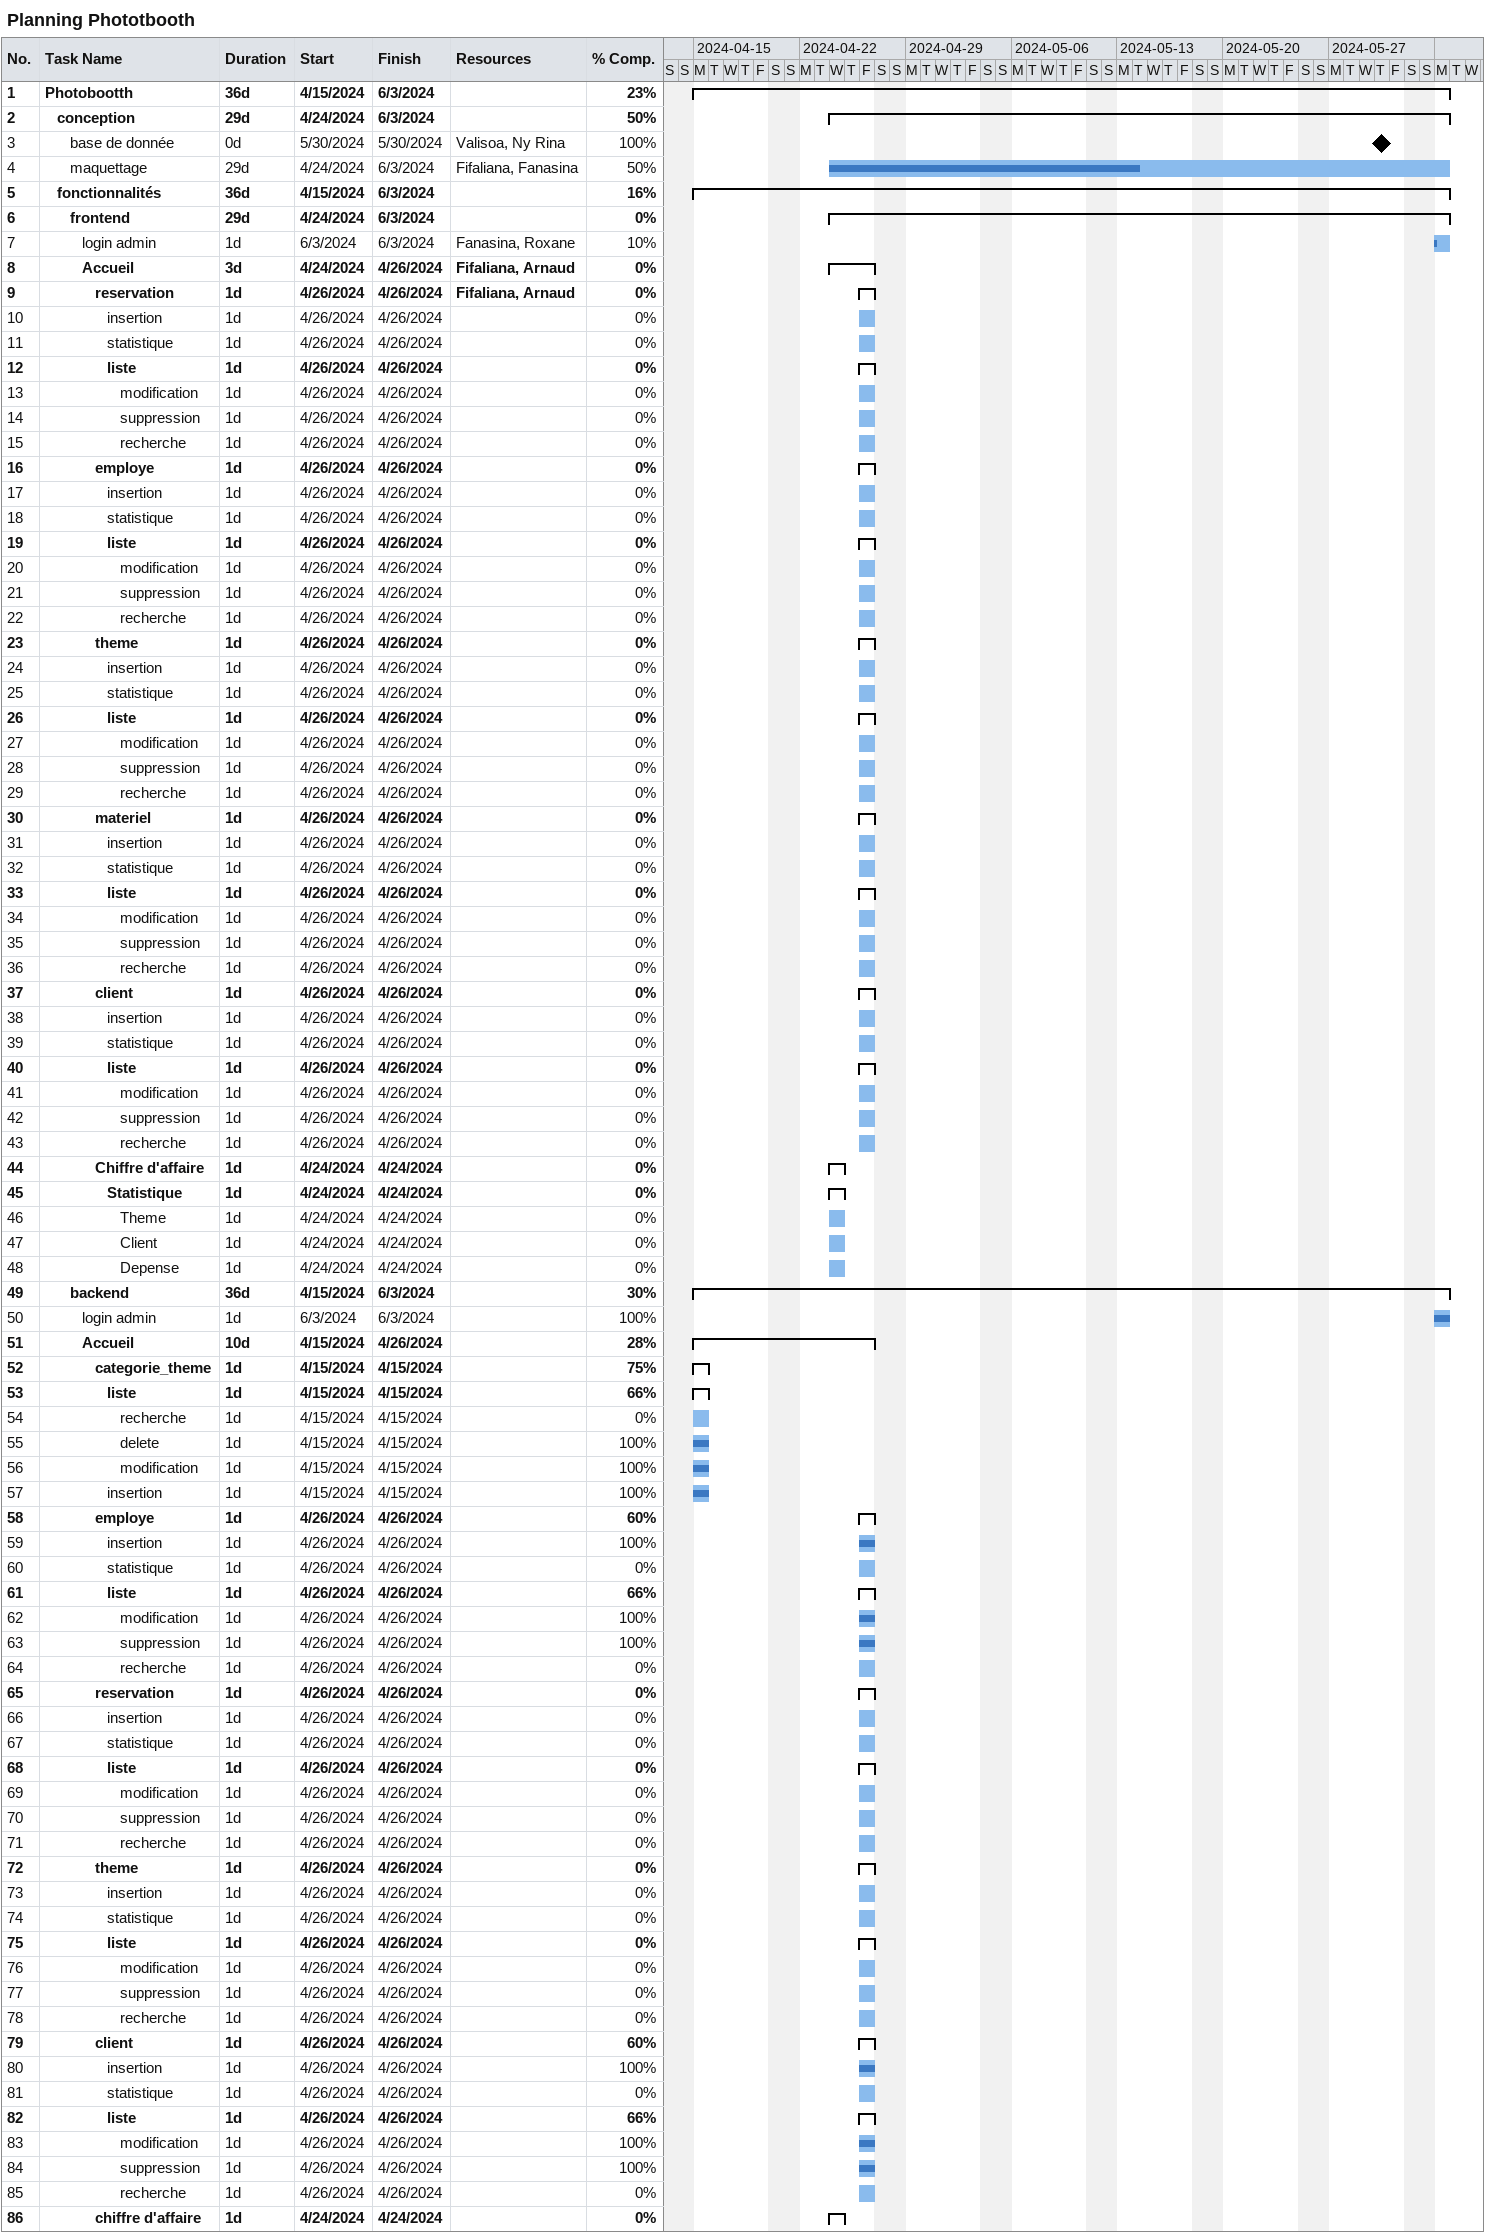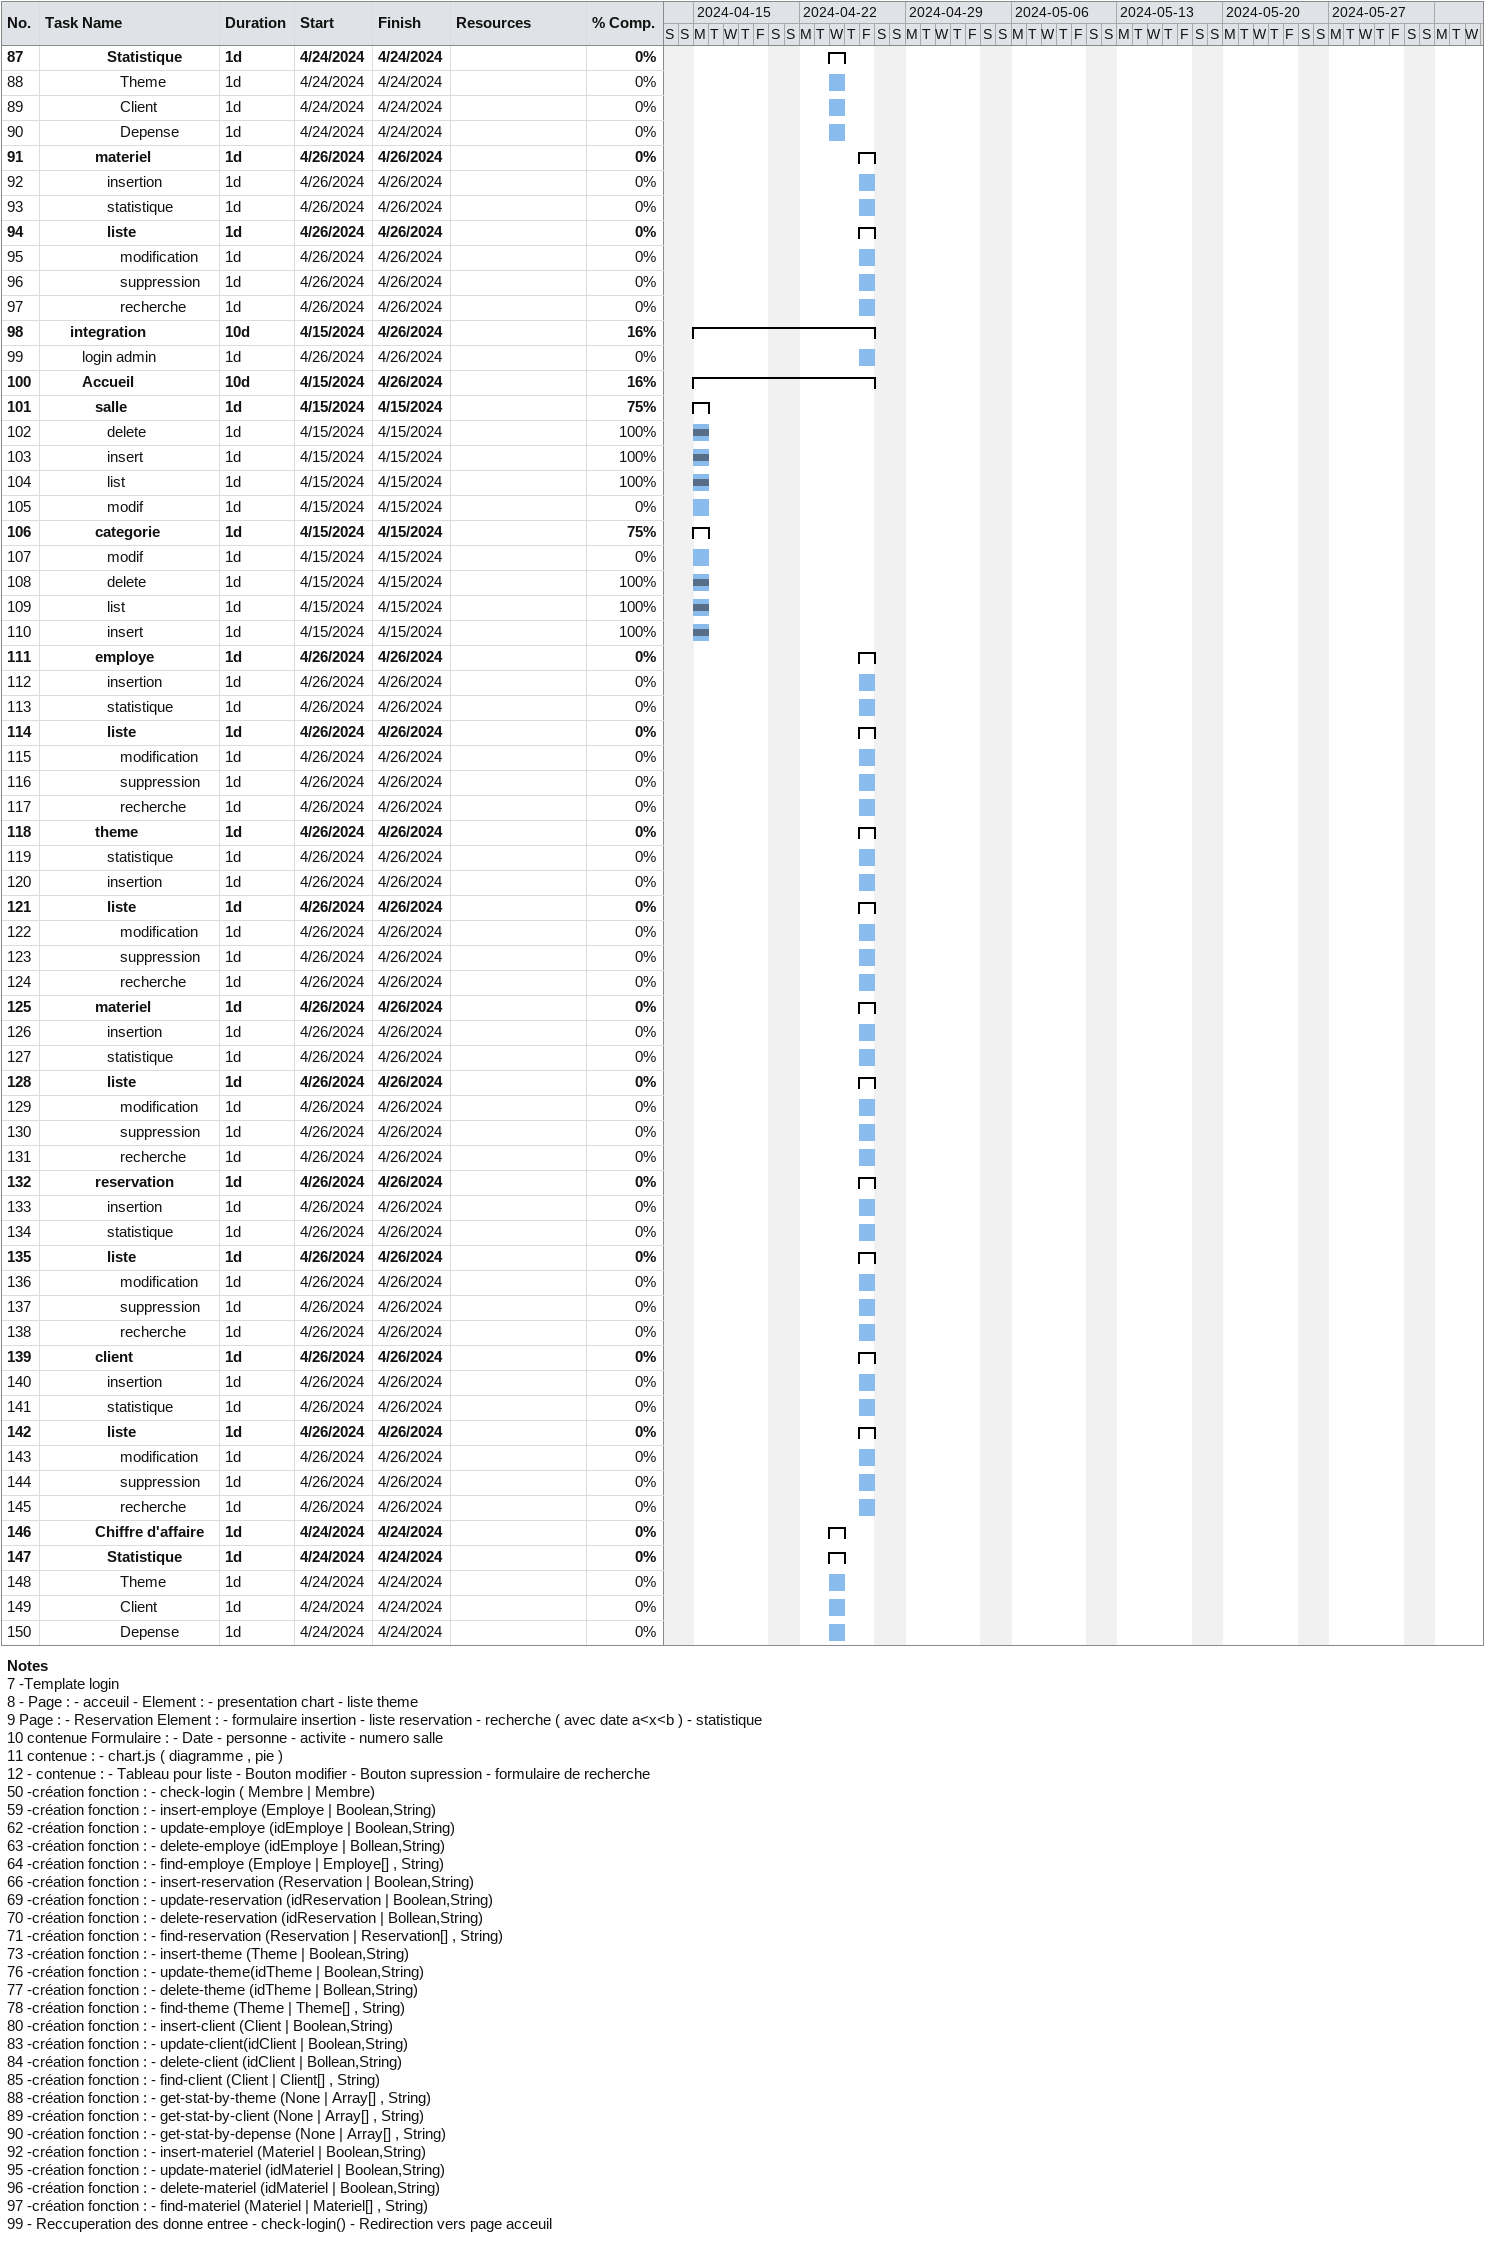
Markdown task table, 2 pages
Planning Phototbooth

| ID | Level | Task | Duration | Start | Finish | Resources | % complete |
|---|---|---|---|---|---|---|---|
| 1 | 1 | **Photobootth** | 36d | 2024-04-15 | 2024-06-03 |  | 23 |
| 2 | 2 | **conception** | 29d | 2024-04-24 | 2024-06-03 |  | 50 |
| 3 | 3 | base de donnée | 0d | 2024-05-30 | 2024-05-30 | Valisoa, Ny Rina | 100 |
| 4 | 3 | maquettage | 29d | 2024-04-24 | 2024-06-03 | Fifaliana, Fanasina | 50 |
| 5 | 2 | **fonctionnalités** | 36d | 2024-04-15 | 2024-06-03 |  | 16 |
| 6 | 3 | **frontend** | 29d | 2024-04-24 | 2024-06-03 |  | 0 |
| 7 | 4 | login admin | 1d | 2024-06-03 | 2024-06-03 | Fanasina, Roxane | 10 |
| 8 | 4 | **Accueil** | 3d | 2024-04-24 | 2024-04-26 | Fifaliana, Arnaud | 0 |
| 9 | 5 | **reservation** | 1d | 2024-04-26 | 2024-04-26 | Fifaliana, Arnaud | 0 |
| 10 | 6 | insertion | 1d | 2024-04-26 | 2024-04-26 |  | 0 |
| 11 | 6 | statistique | 1d | 2024-04-26 | 2024-04-26 |  | 0 |
| 12 | 6 | **liste** | 1d | 2024-04-26 | 2024-04-26 |  | 0 |
| 13 | 7 | modification | 1d | 2024-04-26 | 2024-04-26 |  | 0 |
| 14 | 7 | suppression | 1d | 2024-04-26 | 2024-04-26 |  | 0 |
| 15 | 7 | recherche | 1d | 2024-04-26 | 2024-04-26 |  | 0 |
| 16 | 5 | **employe** | 1d | 2024-04-26 | 2024-04-26 |  | 0 |
| 17 | 6 | insertion | 1d | 2024-04-26 | 2024-04-26 |  | 0 |
| 18 | 6 | statistique | 1d | 2024-04-26 | 2024-04-26 |  | 0 |
| 19 | 6 | **liste** | 1d | 2024-04-26 | 2024-04-26 |  | 0 |
| 20 | 7 | modification | 1d | 2024-04-26 | 2024-04-26 |  | 0 |
| 21 | 7 | suppression | 1d | 2024-04-26 | 2024-04-26 |  | 0 |
| 22 | 7 | recherche | 1d | 2024-04-26 | 2024-04-26 |  | 0 |
| 23 | 5 | **theme** | 1d | 2024-04-26 | 2024-04-26 |  | 0 |
| 24 | 6 | insertion | 1d | 2024-04-26 | 2024-04-26 |  | 0 |
| 25 | 6 | statistique | 1d | 2024-04-26 | 2024-04-26 |  | 0 |
| 26 | 6 | **liste** | 1d | 2024-04-26 | 2024-04-26 |  | 0 |
| 27 | 7 | modification | 1d | 2024-04-26 | 2024-04-26 |  | 0 |
| 28 | 7 | suppression | 1d | 2024-04-26 | 2024-04-26 |  | 0 |
| 29 | 7 | recherche | 1d | 2024-04-26 | 2024-04-26 |  | 0 |
| 30 | 5 | **materiel** | 1d | 2024-04-26 | 2024-04-26 |  | 0 |
| 31 | 6 | insertion | 1d | 2024-04-26 | 2024-04-26 |  | 0 |
| 32 | 6 | statistique | 1d | 2024-04-26 | 2024-04-26 |  | 0 |
| 33 | 6 | **liste** | 1d | 2024-04-26 | 2024-04-26 |  | 0 |
| 34 | 7 | modification | 1d | 2024-04-26 | 2024-04-26 |  | 0 |
| 35 | 7 | suppression | 1d | 2024-04-26 | 2024-04-26 |  | 0 |
| 36 | 7 | recherche | 1d | 2024-04-26 | 2024-04-26 |  | 0 |
| 37 | 5 | **client** | 1d | 2024-04-26 | 2024-04-26 |  | 0 |
| 38 | 6 | insertion | 1d | 2024-04-26 | 2024-04-26 |  | 0 |
| 39 | 6 | statistique | 1d | 2024-04-26 | 2024-04-26 |  | 0 |
| 40 | 6 | **liste** | 1d | 2024-04-26 | 2024-04-26 |  | 0 |
| 41 | 7 | modification | 1d | 2024-04-26 | 2024-04-26 |  | 0 |
| 42 | 7 | suppression | 1d | 2024-04-26 | 2024-04-26 |  | 0 |
| 43 | 7 | recherche | 1d | 2024-04-26 | 2024-04-26 |  | 0 |
| 44 | 5 | **Chiffre d'affaire** | 1d | 2024-04-24 | 2024-04-24 |  | 0 |
| 45 | 6 | **Statistique** | 1d | 2024-04-24 | 2024-04-24 |  | 0 |
| 46 | 7 | Theme | 1d | 2024-04-24 | 2024-04-24 |  | 0 |
| 47 | 7 | Client | 1d | 2024-04-24 | 2024-04-24 |  | 0 |
| 48 | 7 | Depense | 1d | 2024-04-24 | 2024-04-24 |  | 0 |
| 49 | 3 | **backend** | 36d | 2024-04-15 | 2024-06-03 |  | 30 |
| 50 | 4 | login admin | 1d | 2024-06-03 | 2024-06-03 |  | 100 |
| 51 | 4 | **Accueil** | 10d | 2024-04-15 | 2024-04-26 |  | 28 |
| 52 | 5 | **categorie_theme** | 1d | 2024-04-15 | 2024-04-15 |  | 75 |
| 53 | 6 | **liste** | 1d | 2024-04-15 | 2024-04-15 |  | 66 |
| 54 | 7 | recherche | 1d | 2024-04-15 | 2024-04-15 |  | 0 |
| 55 | 7 | delete | 1d | 2024-04-15 | 2024-04-15 |  | 100 |
| 56 | 7 | modification | 1d | 2024-04-15 | 2024-04-15 |  | 100 |
| 57 | 6 | insertion | 1d | 2024-04-15 | 2024-04-15 |  | 100 |
| 58 | 5 | **employe** | 1d | 2024-04-26 | 2024-04-26 |  | 60 |
| 59 | 6 | insertion | 1d | 2024-04-26 | 2024-04-26 |  | 100 |
| 60 | 6 | statistique | 1d | 2024-04-26 | 2024-04-26 |  | 0 |
| 61 | 6 | **liste** | 1d | 2024-04-26 | 2024-04-26 |  | 66 |
| 62 | 7 | modification | 1d | 2024-04-26 | 2024-04-26 |  | 100 |
| 63 | 7 | suppression | 1d | 2024-04-26 | 2024-04-26 |  | 100 |
| 64 | 7 | recherche | 1d | 2024-04-26 | 2024-04-26 |  | 0 |
| 65 | 5 | **reservation** | 1d | 2024-04-26 | 2024-04-26 |  | 0 |
| 66 | 6 | insertion | 1d | 2024-04-26 | 2024-04-26 |  | 0 |
| 67 | 6 | statistique | 1d | 2024-04-26 | 2024-04-26 |  | 0 |
| 68 | 6 | **liste** | 1d | 2024-04-26 | 2024-04-26 |  | 0 |
| 69 | 7 | modification | 1d | 2024-04-26 | 2024-04-26 |  | 0 |
| 70 | 7 | suppression | 1d | 2024-04-26 | 2024-04-26 |  | 0 |
| 71 | 7 | recherche | 1d | 2024-04-26 | 2024-04-26 |  | 0 |
| 72 | 5 | **theme** | 1d | 2024-04-26 | 2024-04-26 |  | 0 |
| 73 | 6 | insertion | 1d | 2024-04-26 | 2024-04-26 |  | 0 |
| 74 | 6 | statistique | 1d | 2024-04-26 | 2024-04-26 |  | 0 |
| 75 | 6 | **liste** | 1d | 2024-04-26 | 2024-04-26 |  | 0 |
| 76 | 7 | modification | 1d | 2024-04-26 | 2024-04-26 |  | 0 |
| 77 | 7 | suppression | 1d | 2024-04-26 | 2024-04-26 |  | 0 |
| 78 | 7 | recherche | 1d | 2024-04-26 | 2024-04-26 |  | 0 |
| 79 | 5 | **client** | 1d | 2024-04-26 | 2024-04-26 |  | 60 |
| 80 | 6 | insertion | 1d | 2024-04-26 | 2024-04-26 |  | 100 |
| 81 | 6 | statistique | 1d | 2024-04-26 | 2024-04-26 |  | 0 |
| 82 | 6 | **liste** | 1d | 2024-04-26 | 2024-04-26 |  | 66 |
| 83 | 7 | modification | 1d | 2024-04-26 | 2024-04-26 |  | 100 |
| 84 | 7 | suppression | 1d | 2024-04-26 | 2024-04-26 |  | 100 |
| 85 | 7 | recherche | 1d | 2024-04-26 | 2024-04-26 |  | 0 |
| 86 | 5 | **chiffre d'affaire** | 1d | 2024-04-24 | 2024-04-24 |  | 0 |
| 87 | 6 | **Statistique** | 1d | 2024-04-24 | 2024-04-24 |  | 0 |
| 88 | 7 | Theme | 1d | 2024-04-24 | 2024-04-24 |  | 0 |
| 89 | 7 | Client | 1d | 2024-04-24 | 2024-04-24 |  | 0 |
| 90 | 7 | Depense | 1d | 2024-04-24 | 2024-04-24 |  | 0 |
| 91 | 5 | **materiel** | 1d | 2024-04-26 | 2024-04-26 |  | 0 |
| 92 | 6 | insertion | 1d | 2024-04-26 | 2024-04-26 |  | 0 |
| 93 | 6 | statistique | 1d | 2024-04-26 | 2024-04-26 |  | 0 |
| 94 | 6 | **liste** | 1d | 2024-04-26 | 2024-04-26 |  | 0 |
| 95 | 7 | modification | 1d | 2024-04-26 | 2024-04-26 |  | 0 |
| 96 | 7 | suppression | 1d | 2024-04-26 | 2024-04-26 |  | 0 |
| 97 | 7 | recherche | 1d | 2024-04-26 | 2024-04-26 |  | 0 |
| 98 | 3 | **integration** | 10d | 2024-04-15 | 2024-04-26 |  | 16 |
| 99 | 4 | login admin | 1d | 2024-04-26 | 2024-04-26 |  | 0 |
| 100 | 4 | **Accueil** | 10d | 2024-04-15 | 2024-04-26 |  | 16 |
| 101 | 5 | **salle** | 1d | 2024-04-15 | 2024-04-15 |  | 75 |
| 102 | 6 | delete | 1d | 2024-04-15 | 2024-04-15 |  | 100 |
| 103 | 6 | insert | 1d | 2024-04-15 | 2024-04-15 |  | 100 |
| 104 | 6 | list | 1d | 2024-04-15 | 2024-04-15 |  | 100 |
| 105 | 6 | modif | 1d | 2024-04-15 | 2024-04-15 |  | 0 |
| 106 | 5 | **categorie** | 1d | 2024-04-15 | 2024-04-15 |  | 75 |
| 107 | 6 | modif | 1d | 2024-04-15 | 2024-04-15 |  | 0 |
| 108 | 6 | delete | 1d | 2024-04-15 | 2024-04-15 |  | 100 |
| 109 | 6 | list | 1d | 2024-04-15 | 2024-04-15 |  | 100 |
| 110 | 6 | insert | 1d | 2024-04-15 | 2024-04-15 |  | 100 |
| 111 | 5 | **employe** | 1d | 2024-04-26 | 2024-04-26 |  | 0 |
| 112 | 6 | insertion | 1d | 2024-04-26 | 2024-04-26 |  | 0 |
| 113 | 6 | statistique | 1d | 2024-04-26 | 2024-04-26 |  | 0 |
| 114 | 6 | **liste** | 1d | 2024-04-26 | 2024-04-26 |  | 0 |
| 115 | 7 | modification | 1d | 2024-04-26 | 2024-04-26 |  | 0 |
| 116 | 7 | suppression | 1d | 2024-04-26 | 2024-04-26 |  | 0 |
| 117 | 7 | recherche | 1d | 2024-04-26 | 2024-04-26 |  | 0 |
| 118 | 5 | **theme** | 1d | 2024-04-26 | 2024-04-26 |  | 0 |
| 119 | 6 | statistique | 1d | 2024-04-26 | 2024-04-26 |  | 0 |
| 120 | 6 | insertion | 1d | 2024-04-26 | 2024-04-26 |  | 0 |
| 121 | 6 | **liste** | 1d | 2024-04-26 | 2024-04-26 |  | 0 |
| 122 | 7 | modification | 1d | 2024-04-26 | 2024-04-26 |  | 0 |
| 123 | 7 | suppression | 1d | 2024-04-26 | 2024-04-26 |  | 0 |
| 124 | 7 | recherche | 1d | 2024-04-26 | 2024-04-26 |  | 0 |
| 125 | 5 | **materiel** | 1d | 2024-04-26 | 2024-04-26 |  | 0 |
| 126 | 6 | insertion | 1d | 2024-04-26 | 2024-04-26 |  | 0 |
| 127 | 6 | statistique | 1d | 2024-04-26 | 2024-04-26 |  | 0 |
| 128 | 6 | **liste** | 1d | 2024-04-26 | 2024-04-26 |  | 0 |
| 129 | 7 | modification | 1d | 2024-04-26 | 2024-04-26 |  | 0 |
| 130 | 7 | suppression | 1d | 2024-04-26 | 2024-04-26 |  | 0 |
| 131 | 7 | recherche | 1d | 2024-04-26 | 2024-04-26 |  | 0 |
| 132 | 5 | **reservation** | 1d | 2024-04-26 | 2024-04-26 |  | 0 |
| 133 | 6 | insertion | 1d | 2024-04-26 | 2024-04-26 |  | 0 |
| 134 | 6 | statistique | 1d | 2024-04-26 | 2024-04-26 |  | 0 |
| 135 | 6 | **liste** | 1d | 2024-04-26 | 2024-04-26 |  | 0 |
| 136 | 7 | modification | 1d | 2024-04-26 | 2024-04-26 |  | 0 |
| 137 | 7 | suppression | 1d | 2024-04-26 | 2024-04-26 |  | 0 |
| 138 | 7 | recherche | 1d | 2024-04-26 | 2024-04-26 |  | 0 |
| 139 | 5 | **client** | 1d | 2024-04-26 | 2024-04-26 |  | 0 |
| 140 | 6 | insertion | 1d | 2024-04-26 | 2024-04-26 |  | 0 |
| 141 | 6 | statistique | 1d | 2024-04-26 | 2024-04-26 |  | 0 |
| 142 | 6 | **liste** | 1d | 2024-04-26 | 2024-04-26 |  | 0 |
| 143 | 7 | modification | 1d | 2024-04-26 | 2024-04-26 |  | 0 |
| 144 | 7 | suppression | 1d | 2024-04-26 | 2024-04-26 |  | 0 |
| 145 | 7 | recherche | 1d | 2024-04-26 | 2024-04-26 |  | 0 |
| 146 | 5 | **Chiffre d'affaire** | 1d | 2024-04-24 | 2024-04-24 |  | 0 |
| 147 | 6 | **Statistique** | 1d | 2024-04-24 | 2024-04-24 |  | 0 |
| 148 | 7 | Theme | 1d | 2024-04-24 | 2024-04-24 |  | 0 |
| 149 | 7 | Client | 1d | 2024-04-24 | 2024-04-24 |  | 0 |
| 150 | 7 | Depense | 1d | 2024-04-24 | 2024-04-24 |  | 0 |

Notes
- 7: -Template login
- 8: - Page : - acceuil - Element : - presentation chart - liste theme
- 9: Page : - Reservation Element : - formulaire insertion - liste reservation - recherche ( avec date a<x<b ) - statistique
- 10: contenue Formulaire : - Date - personne - activite - numero salle
- 11: contenue : - chart.js ( diagramme , pie )
- 12: - contenue : - Tableau pour liste - Bouton modifier - Bouton supression - formulaire de recherche
- 50: -création fonction : - check-login ( Membre | Membre)
- 59: -création fonction : - insert-employe (Employe | Boolean,String)
- 62: -création fonction : - update-employe (idEmploye | Boolean,String)
- 63: -création fonction : - delete-employe (idEmploye | Bollean,String)
- 64: -création fonction : - find-employe (Employe | Employe[] , String)
- 66: -création fonction : - insert-reservation (Reservation | Boolean,String)
- 69: -création fonction : - update-reservation (idReservation | Boolean,String)
- 70: -création fonction : - delete-reservation (idReservation | Bollean,String)
- 71: -création fonction : - find-reservation (Reservation | Reservation[] , String)
- 73: -création fonction : - insert-theme (Theme | Boolean,String)
- 76: -création fonction : - update-theme(idTheme | Boolean,String)
- 77: -création fonction : - delete-theme (idTheme | Bollean,String)
- 78: -création fonction : - find-theme (Theme | Theme[] , String)
- 80: -création fonction : - insert-client (Client | Boolean,String)
- 83: -création fonction : - update-client(idClient | Boolean,String)
- 84: -création fonction : - delete-client (idClient | Bollean,String)
- 85: -création fonction : - find-client (Client | Client[] , String)
- 88: -création fonction : - get-stat-by-theme (None | Array[] , String)
- 89: -création fonction : - get-stat-by-client (None | Array[] , String)
- 90: -création fonction : - get-stat-by-depense (None | Array[] , String)
- 92: -création fonction : - insert-materiel (Materiel | Boolean,String)
- 95: -création fonction : - update-materiel (idMateriel | Boolean,String)
- 96: -création fonction : - delete-materiel (idMateriel | Boolean,String)
- 97: -création fonction : - find-materiel (Materiel | Materiel[] , String)
- 99: - Reccuperation des donne entree - check-login() - Redirection vers page acceuil
